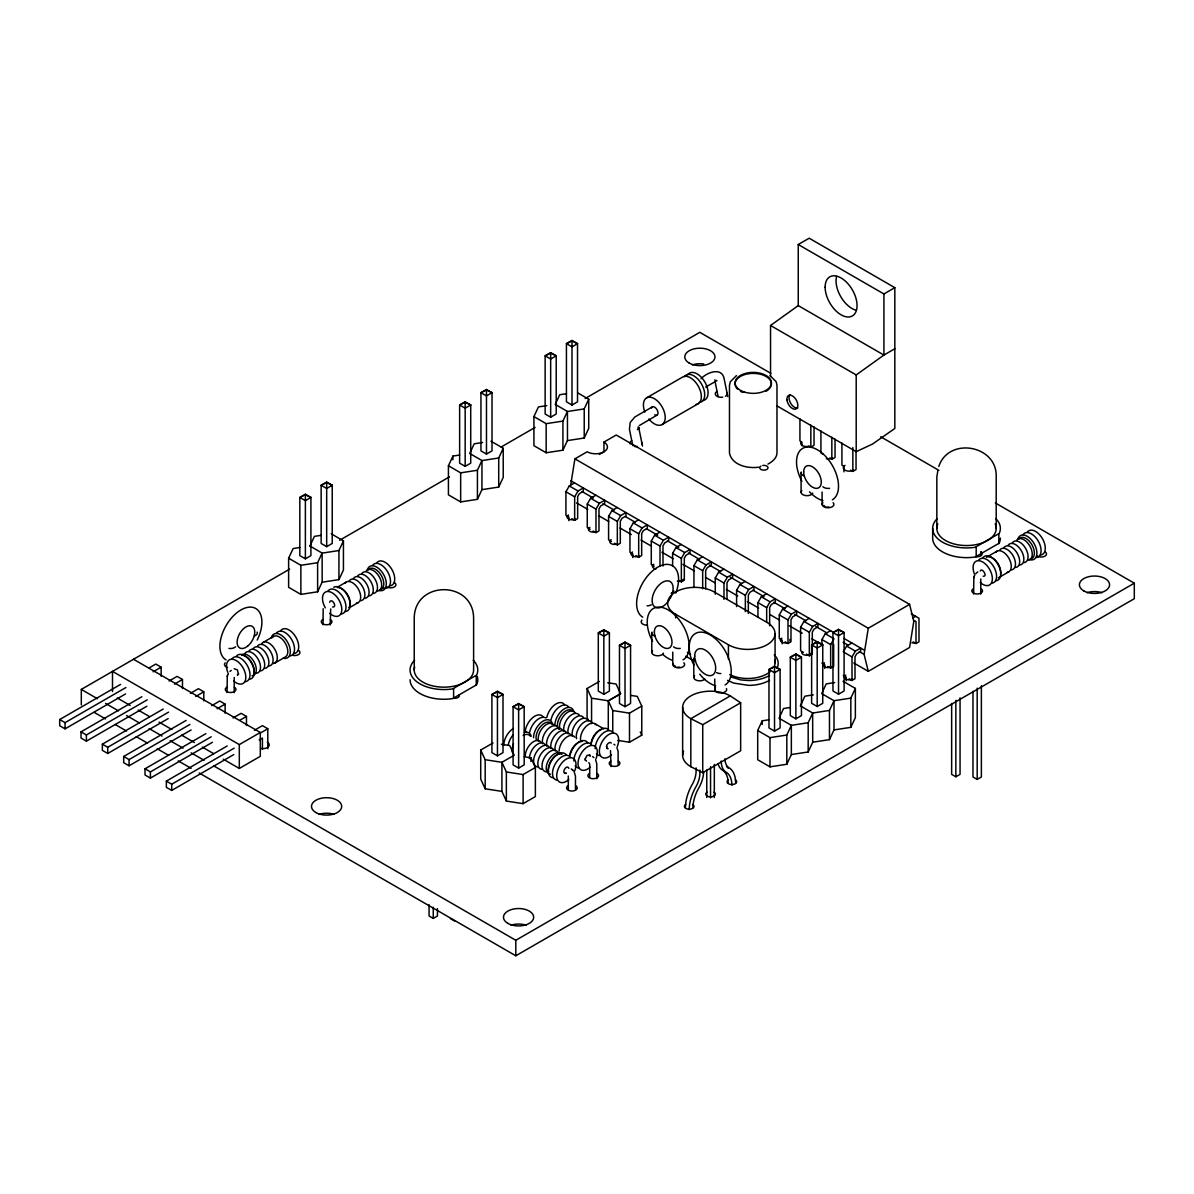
<?xml version="1.0" encoding="UTF-8"?>
<svg xmlns="http://www.w3.org/2000/svg" width="1194" height="1194" viewBox="0 0 1194 1194"><rect width="100%" height="100%" fill="white"/><g stroke="black" fill="none" stroke-linecap="round" stroke-linejoin="round"><path stroke-width="1.5" d="M497.45 691.266L497.45 755.847L503.002 752.638L503.002 694.46L497.45 691.266L491.913 694.46L491.913 752.638L497.45 755.847M518.629 703.505L518.629 768.085L513.092 764.891L513.092 706.699L518.629 703.505L524.181 706.699L524.181 764.891L518.629 768.085M685.446 807.532L685.49 805.86A33.73 19.477 -60 0 1 691.759 785.264L692.565 783.861A19.462 11.239 -60 0 0 696.072 772.234L696.102 767.876M689.222 809.711L689.266 808.054A33.73 19.477 -60 0 1 695.535 787.443L696.341 786.04A19.462 11.239 -60 0 0 699.848 774.413L699.878 770.055M585.194 759.041L587.045 755.444L589.821 755.115M606.537 746.728C606.134 744.011 610.507 741.161 611.298 743.041M329.663 602.239C331.469 596.94 337.977 607.567 332.559 607.03M465.167 401.781L465.167 466.361L470.72 463.168L470.72 404.99L465.167 401.781L459.63 404.99L459.63 463.168L465.167 466.361M486.48 389.498L486.48 454.078L480.943 450.884L480.943 392.707L486.48 389.498L492.018 392.707L492.018 450.884L486.48 454.078M227.293 676.043L227.054 692.505M323.171 608.686L323.037 624.775M585.254 758.533L585.418 760.384M606.582 746.22L607.089 748.519M973.856 577.523L973.617 593.985M238.412 674.222L237.427 669.879L234.128 668.774M980.289 571.001C981.931 566.822 988.229 577.03 983.14 576.239M937.827 470.734L936.827 477.003L936.827 528.405M570.702 485.003L574.911 458.854L587.164 451.78A11.88 6.851 0 0 0 603.955 451.78L603.955 442.078L616.223 435.004L909.589 604.373L913.798 621.343L909.589 647.491L868.277 671.341L853.77 662.968M868.277 671.341L864.083 654.372L868.277 628.238L909.589 604.373M227.621 674.968L228.278 673.52M234.233 677.491L234.173 692.669M974.185 576.448L974.841 575.001M227.188 676.416L227.666 674.774M973.752 577.896L974.229 576.254M980.796 578.971L980.737 594.149M238.591 673.834L237.576 674.879M322.126 582.135L317.619 591.806L300.873 594.388L288.62 587.299L288.62 558.21L293.127 548.539L299.828 547.509M309.933 546.031L314.44 536.36L321.141 535.33M317.619 591.806L317.619 562.717L322.126 553.046L322.171 582.209L338.932 579.627L343.439 569.971L343.439 540.882L331.201 533.793M338.932 579.627L338.932 550.538L343.439 540.882M482.615 442.511L474.227 443.795L469.72 453.466L481.973 460.556L481.928 489.674L477.421 499.346L460.66 501.928L448.422 494.838L448.422 465.75L452.929 456.078L459.63 455.048M477.421 499.346L477.421 470.257L481.928 460.586L498.719 457.974L503.226 448.302L490.988 441.213M481.973 489.644L498.719 487.062L503.226 477.391L503.226 448.302M567.434 440.511L562.926 450.183L546.165 452.765L533.927 445.675L533.927 416.587L538.434 406.915L546.807 405.632M555.986 402.796L559.732 394.751L566.434 393.707M562.926 450.183L562.926 421.094L567.434 411.423L567.478 440.586L584.224 438.019L588.732 428.347L588.732 399.259L578.03 393.05M584.224 438.019L584.224 408.915L588.732 399.259M790.309 707.475L783.577 708.505L779.055 718.221L791.353 725.34L791.353 754.548L786.816 764.264L769.996 766.846L757.697 759.727L757.697 730.519L762.235 720.803L768.966 719.773M786.816 764.264L786.816 735.041L791.353 725.34L808.174 722.743L812.711 713.042L829.472 710.415L834.009 700.714L850.829 698.117L855.367 688.416L843.068 681.296M791.353 754.548L808.174 751.966L812.711 742.25L812.651 712.997L800.353 705.893L804.89 696.177L813.293 694.878M812.651 742.22L829.472 739.638L834.009 729.922L834.009 700.714L821.711 693.595L826.233 683.878L834.651 682.58M834.009 729.922L850.829 727.34L855.367 717.624L855.367 688.416M938.812 466.451C948.737 436.362 997.572 445.213 996.199 477.003L996.199 528.405M568.807 520.644L568.807 516.942L565.926 515.286L565.926 491.764L569.284 485.943L574.568 482.898M574.657 520.33L574.657 496.808L578.015 490.988L583.299 487.943L583.299 491.391L579.329 493.674L577.657 496.585L577.657 518.599L574.657 520.33L571.792 518.674M590.134 529.255L587.254 527.599L587.254 504.077L590.612 498.256L595.896 495.212M595.985 532.643L595.985 509.122L599.358 503.301L604.627 500.256L604.627 503.704L600.657 505.987L598.985 508.898L598.985 530.912L595.985 532.643L593.119 530.987M611.462 541.569L608.582 539.912L608.582 516.39L611.955 510.569L617.223 507.525M617.328 544.957L617.328 521.435L620.686 515.614L625.954 512.569L625.954 516.017L621.984 518.315L620.313 521.226L620.313 543.225L617.328 544.957L614.447 543.3M632.82 557.598L632.82 553.897L629.954 552.24L629.954 528.718L633.313 522.897L638.581 519.853M638.686 557.285L638.686 533.763L642.044 527.942L647.312 524.897L647.312 528.345L643.357 530.643L641.671 533.554L641.671 555.568L638.686 557.285L635.805 555.628M654.148 566.225L651.282 564.568L651.282 541.031L654.64 535.211L659.909 532.166M660.013 565.986L660.013 546.076L663.371 540.255L668.64 537.21L668.64 540.673L664.685 542.957L662.998 545.867L662.998 566.046M672.61 566.016L672.61 553.344L675.968 547.539L681.237 544.494M681.341 581.911L681.341 558.389L684.699 552.568L689.968 549.524L689.968 552.986L686.013 555.27L684.326 558.18L684.326 580.194L681.341 581.911L678.476 580.254M693.938 587.373L693.938 565.672L697.296 559.852L702.565 556.807M702.669 588.806L702.669 570.702L706.027 564.896L711.311 561.852L711.311 565.299L707.341 567.583L705.669 570.493L705.669 588.836M715.266 594.269L715.266 577.986L718.624 572.165L723.907 569.12M723.997 599.313L723.997 583.03L727.355 577.209L732.638 574.165L732.638 577.612L728.668 579.896L726.997 582.806L726.997 599.313M736.594 606.582L736.594 590.299L739.952 584.478L745.235 581.433M745.34 611.626L745.34 595.343L748.698 589.523L753.966 586.478L753.966 589.926L749.996 592.209L748.325 595.119L748.325 613.462M757.936 617.089L757.936 602.612L761.294 596.791L766.563 593.746M766.667 622.134L766.667 607.656L770.026 601.836L775.294 598.791L775.294 602.239L771.339 604.537L769.652 607.433L769.652 625.775M782.13 643.805L782.13 640.103L779.264 638.447L779.264 614.925L782.622 609.104L787.891 606.059M787.995 643.491L787.995 619.97L791.353 614.149L796.622 611.104L796.622 614.552L792.667 616.85L790.98 619.761L790.98 641.76L787.995 643.491L785.115 641.835M803.458 652.417L800.592 650.76L800.592 627.238L803.95 621.417L809.219 618.373M809.323 655.804L809.323 632.283L812.681 626.462L817.95 623.417L817.95 626.865L813.995 629.163L812.308 632.074L812.308 654.088L809.323 655.804L806.457 654.148M821.92 644.984L821.92 639.551L825.278 633.73L830.546 630.686M827.785 666.461L830.651 668.118L830.651 644.596L834.009 638.775L825.278 633.73M851.919 643.029L846.636 646.073L843.277 651.879L852.009 656.924L852.009 680.461L849.143 678.789M852.009 656.924L855.367 651.118L860.65 648.073L860.65 651.521L856.68 653.805L855.008 656.715L855.008 678.729L852.009 680.461M414.602 660.252A33.85 19.537 0 0 0 417.064 681.923A33.85 19.537 0 0 0 452.675 688.893L476.615 675.088A33.85 19.537 0 0 0 473.227 660.252M410.079 679.714A33.85 19.537 0 0 0 452.675 698.594L476.615 684.774A33.85 19.537 0 0 0 477.257 676.326M937.2 518.629A33.85 19.537 0 0 0 939.663 540.3A33.85 19.537 0 0 0 975.274 547.27L999.214 533.464A33.85 19.537 0 0 0 995.826 518.629M932.663 528.405L932.663 538.091A33.85 19.537 0 0 0 975.274 556.971L999.214 543.151A33.85 19.537 0 0 0 1000.363 538.091M639.327 425.557L657.043 415.139M330.723 608.925L330.171 624.94M975.752 573.702L977.796 571.881M229.979 671.401L231.233 670.401M736.444 375.617L730.295 381.767L729.474 385.319L729.474 453.198C732.176 465.376 747.847 468.705 758.608 467.212M770.548 376.617L770.548 325.484L798.249 305.604L798.249 244.516L809.174 238.218L894.828 287.664L894.828 428.467L872.411 444.123L856.202 451.645L776.891 405.856M856.202 451.645L856.202 374.931L883.918 355.066L894.828 348.752M305.38 494.241L299.828 497.45L299.828 555.628L305.38 558.822L310.918 555.628L310.918 497.45L305.38 494.241L305.38 558.822M550.673 352.618L545.136 355.827L545.136 414.005L550.673 417.199L556.21 414.005L556.21 355.827L550.673 352.618L550.673 417.199M326.678 482.077L321.141 485.271L321.141 543.449L326.678 546.658L332.23 543.449L332.23 485.271L326.678 482.077L326.678 546.658M571.986 340.454L566.434 343.648L566.434 401.826L571.986 405.035L577.523 401.826L577.523 343.648L571.986 340.454L571.986 405.035M81.311 704.938L81.311 689.416L289.62 569.15M339.678 540.24L449.496 476.839M501.167 447.004L535.076 427.437M585.15 398.527L699.803 332.335L770.876 373.364M125.534 693.938L65.073 728.847L59.7 725.743L59.7 719.534L120.549 684.416M149.369 667.774L155.772 664.073L161.145 667.177L161.145 676.252M59.7 719.534L65.073 722.639L125.922 687.505M153.145 671.789L161.145 667.177M646.596 397.856L682.699 377.005A15.432 8.91 60 0 1 699.087 387.707A15.432 8.91 60 0 1 695.878 404.453M146.862 706.251L86.401 741.161L81.028 738.056L81.028 731.847L141.877 696.729M169.1 681.013L177.1 676.386L182.473 679.49L182.473 688.565M337.365 587.209L346.364 582.015M652.402 406.856L634.85 416.99L630.223 422.437L629.432 429.288L632.775 445.646M701.042 378.767C706.341 372.632 721.743 366.528 724.101 378.588L727.788 396.572M81.028 731.847L86.401 734.952L147.25 699.833M174.473 684.117L182.473 679.49M262.978 642.476L273.471 636.417M705.654 387.08L716.907 380.662L714.579 380.095M599.388 454.421L603.955 451.78A11.88 6.851 0 0 0 603.955 442.078M168.205 718.564L107.729 753.474L102.356 750.369L102.356 744.16L163.205 709.042M190.428 693.326L198.428 688.699L203.801 691.804L203.801 700.878M798.249 244.516L883.918 293.963L894.828 287.664M662.028 424.601L698.147 403.751M102.356 744.16L107.729 747.265L168.578 712.146M195.801 696.43L203.801 691.804M349.245 607.776L358.245 602.582M274.844 663.043L285.351 656.984A11.88 6.851 60 0 0 284.515 641.954A11.88 6.851 60 0 0 272.142 637.656M191.115 729.967L129.071 765.787L123.683 762.682L123.683 756.489L186.13 720.43M211.756 705.639L219.756 701.012L225.129 704.117L225.129 713.206M123.683 756.489L129.071 759.578L189.906 724.459M217.129 708.743L225.129 704.117M212.457 742.28L150.399 778.1L145.026 774.996L145.026 768.802L205.861 733.668M233.084 717.952L241.098 713.325L246.471 716.43L246.471 725.519M145.026 768.802L150.399 771.906L211.234 736.773M240.069 720.131L246.471 716.43M233.785 754.593L171.727 790.413L166.354 787.324L166.354 781.115L227.203 745.981M254.412 730.265L262.426 725.639L267.799 728.743L267.799 748.728M112.505 691.565L112.505 671.386L239.307 744.593L260.307 732.474L260.307 756.324L239.307 768.443L223.263 759.175M166.354 781.115L171.727 784.219L234.173 748.16M259.785 733.37L267.799 728.743M259.232 739.892L262.426 738.056L262.426 749.25M767.936 464.108C772.19 461.809 776.667 458.421 776.981 453.198L776.981 385.319L776.175 381.767L770.026 375.617M808.666 445.914L810.845 447.183L814.039 445.332L814.039 426.959M829.666 458.048L831.845 459.302L835.039 457.466L835.039 439.093M850.65 470.167L852.844 471.421L856.038 469.585L856.038 451.213M603.836 629.731L598.298 632.939L598.298 691.117L603.836 694.311L609.388 691.117L609.388 632.939L603.836 629.731L603.836 694.311M625.014 642.088L619.477 645.297L619.477 703.475L625.014 706.669L630.566 703.475L630.566 645.297L625.014 642.088L625.014 706.669M774.533 666.282L768.966 669.491L768.966 727.922L774.533 731.131L780.1 727.922L780.1 669.491L774.533 666.282L774.533 731.131M795.876 653.984L790.309 657.193L790.309 715.624L795.876 718.833L801.443 715.624L801.443 657.193L795.876 653.984L795.876 718.833M817.189 641.656L811.621 644.864L811.621 703.296L817.189 706.505L822.741 703.296L822.741 644.864L817.189 641.656L817.189 706.505M838.531 629.357L832.964 632.566L832.964 690.998L838.531 694.207L844.098 690.998L844.098 632.566L838.531 629.357L838.531 694.207M730.28 695.908L690.819 718.698L690.819 766.697L702.729 772.682L740.653 750.787L740.653 702.788L730.28 695.908A27.91 16.119 0 0 0 690.819 695.908A27.91 16.119 0 0 0 690.819 718.698L702.729 724.683L740.653 702.788M986.438 557.285L996.93 551.225M912.992 617.835L915.634 616.313M830.651 668.118L833.651 666.401L833.651 644.387M998.318 577.866L1008.811 571.807M429.064 904.798L429.064 915.992L433.258 918.41L437.452 915.992L437.452 908.53M913.126 641.85L916.007 643.506L918.992 641.79L918.992 618.253L911.261 613.791M213.756 765.891L515.808 940.275L1134.3 583.194L1134.3 598.701L515.808 955.782L199.219 773.011M951.648 703.505L951.648 774.369L955.842 776.787L960.051 774.369L960.051 697.908M972.976 691.341L972.976 776.981L977.185 779.413L981.378 776.981L981.378 685.759M588.582 720.833L587.09 717.609L587.09 688.52L599.373 681.446M524.211 756.772L530.912 757.817L535.375 767.488L535.375 796.577L523.106 803.652L506.36 801.055L501.898 791.368L485.182 788.801L480.719 779.13L480.719 750.041L492.988 742.966M587.09 688.52L591.567 698.192L608.298 700.788L620.582 693.714L616.119 684.043L607.746 682.744M620.552 693.804L608.283 700.878L612.746 710.549L612.746 732.355M480.719 750.041L485.182 759.712L501.928 762.309L506.36 771.951L523.106 774.563L535.375 767.488M612.746 710.549L629.492 713.146L641.76 706.072L637.298 696.4L630.596 695.371M617.761 740.414L629.492 742.235L641.76 735.176L641.76 706.072M565.269 773.413L566.359 773.1M237.934 674.759L237.293 674.909M608.149 748.772L606.836 748.28M586.597 761.13L585.254 760.041M584.224 408.915L567.478 411.497L555.18 404.333M533.927 416.587L546.165 423.676L562.926 421.094M448.422 465.75L460.66 472.839L477.421 470.257M338.932 550.538L322.171 553.12L309.888 545.957M288.62 558.21L300.873 565.299L317.619 562.717M757.697 730.519L769.996 737.638L786.816 735.041M568.851 768.324C566.926 763.563 560.732 773.279 565.702 773.384M501.361 744.265L509.734 745.578L514.196 755.25L501.898 762.279L501.928 791.398M730.594 676.864L740.817 679.938L748.504 680.52A29.686 17.149 0 0 0 769.503 675.505M727.519 680.356L733.668 683.072L748.504 685.371A29.686 17.149 0 0 0 769.503 680.356M798.249 305.604L883.918 355.066L883.918 293.963M770.548 325.484L856.202 374.931M880.709 436.78L938.857 470.346M995.393 502.987L1134.3 583.194M822.95 454.168L820.935 453.004L820.935 430.944M914.32 620.522L916.007 621.492L916.007 643.506M574.911 458.854L868.277 628.238M570.702 480.675L833.472 632.372M844.024 638.462L864.083 650.043M581.985 491.51L593.269 498.032M602.94 503.614L614.223 510.122M625.507 516.644L635.178 522.226M646.461 528.733L657.745 535.255M667.416 540.837L678.699 547.345M688.386 552.926L699.669 559.449M709.34 565.031L720.624 571.553M730.295 577.135L741.578 583.642M752.862 590.164L764.145 596.672M773.816 602.254L785.1 608.776M794.771 614.358L806.054 620.865M815.726 626.447L827.009 632.969M843.128 642.282L847.964 645.073M859.247 651.581L864.083 654.372M569.284 485.943L578.015 490.988M590.612 498.256L599.358 503.301M611.955 510.569L620.686 515.614M633.313 522.897L642.044 527.942M654.64 535.211L663.371 540.255M675.968 547.539L684.699 552.568M697.296 559.852L706.027 564.896M718.624 572.165L727.355 577.209M739.952 584.478L748.698 589.523M761.294 596.791L770.026 601.836M782.622 609.104L791.353 614.149M803.95 621.417L812.681 626.462M846.636 646.073L855.367 651.118M565.926 491.764L574.657 496.808M587.254 504.077L595.985 509.122M608.582 516.39L617.328 521.435M629.954 528.718L638.686 533.763M651.282 541.031L660.013 546.076M672.61 553.344L681.341 558.389M693.938 565.672L702.669 570.702M715.266 577.986L723.997 583.03M736.594 590.299L745.34 595.343M757.936 602.612L766.667 607.656M779.264 614.925L787.995 619.97M800.592 627.238L809.323 632.283M821.92 639.551L830.651 644.596M576.523 502.898L587.806 509.405M599.089 515.927L608.761 521.509M620.044 528.017L631.327 534.539M640.999 540.121L650.67 545.703M661.954 552.225L673.237 558.732M682.908 564.314L694.192 570.836M705.475 577.344L715.146 582.926M726.43 589.448L737.713 595.955M747.384 601.552L758.668 608.059M769.951 614.567L779.622 620.164M789.294 625.746L802.189 633.193M811.86 638.775L821.532 644.357M821.92 663.073L824.785 664.745L824.785 668.431M843.277 675.416L846.158 677.073L846.158 680.759M675.625 614.283L728.43 644.775A27.313 15.776 0 0 0 767.055 644.775A27.313 15.776 0 0 0 767.055 622.462L714.251 591.985A27.313 15.776 0 0 0 675.625 591.985A27.313 15.776 0 0 0 675.625 614.283L675.625 617.925M687.371 652.327L690.595 654.178M685.774 656.252L693.804 660.879M594.806 723.639L603.806 728.833M133.504 659.267L260.307 732.474M117.325 698.012L130.161 705.43M138.191 710.057L149.429 716.549M159.056 722.116L171.891 729.519M181.533 735.086L194.368 742.504M202.398 747.131L213.622 753.623M81.311 689.416L97.46 698.744M105.535 703.4L118.46 710.863M126.534 715.534L139.459 722.982M149.146 728.579L162.071 736.041M170.145 740.713L183.07 748.16M191.144 752.832L204.07 760.294M94.222 712.385L105.535 718.922M115.221 724.519L126.534 731.041M136.22 736.638L147.534 743.161M157.22 748.757L168.533 755.295M178.219 760.891L191.144 768.339M450.392 918.604L454.586 921.022M613.94 744.295L614.94 745.011M592.612 756.608L593.881 757.608M588.821 762.638L589.732 764.115L589.672 777.04M571.284 768.921L572.553 769.921M589.478 754.787L590.209 756.414M610.492 750.593L611 766.563M572.284 769.652L573.463 770.891M616.91 747.414L618.119 751.533L618.119 764.533M595.582 759.727L596.791 763.847L596.791 778.712M574.239 772.04L575.463 776.16L575.463 789.159M640.268 731.952L641.76 735.176M568.284 776.01L568.344 789.353M715.206 382.289L718.131 396.572M638.85 428.168L642.506 446.063M724.997 758.772L725.027 759.891A19.462 11.239 -60 0 0 728.534 767.444L729.34 767.936A33.73 19.477 -60 0 1 735.608 781.294L735.653 782.906M998.826 533.987L998.826 543.688M981.378 551.703L981.378 555.419A4.821 2.791 0 0 1 975.931 556.643M977.185 688.177L977.185 779.413M976.185 547.061L976.185 556.762M955.842 700.326L955.842 776.787M852.844 447.541L852.844 471.421M850.829 698.117L850.829 727.34M843.934 471.809L843.934 466.287L841.919 465.123L841.919 443.078M831.845 437.258L831.845 459.302M829.472 710.415L829.472 739.638M822.084 492.032L822.084 504.375M810.845 425.139L810.845 447.183M808.174 722.743L808.174 751.966M801.95 445.735L801.95 442.049L799.935 440.884L799.935 418.825M801.084 472.928L801.084 492.331M775.07 633.626L775.07 662.715M769.996 737.638L769.996 766.846M762.235 720.803L762.235 724.459M728.43 644.775L728.43 659.312M714.788 679.028L714.788 689.61M714.325 764.473L714.325 797.502M710.549 766.667L710.549 797.846M706.773 769.981L706.773 797.502M702.729 724.683L702.729 772.682M693.789 677.416L693.789 658.028A5.94 3.433 0 0 0 695.535 660.446M682.64 707.311L682.64 755.309M672.774 652.133L672.774 664.476M651.775 633.029L651.775 652.417M629.492 713.146L629.492 742.235M608.298 700.788L608.283 729.967M591.567 698.192L591.567 723.639M546.165 423.676L546.165 452.765M530.912 757.817L530.912 761.459M523.106 774.563L523.106 803.652M515.808 940.275L515.808 955.782M506.36 771.951L506.36 801.055M498.719 457.974L498.719 487.062M485.182 759.712L485.182 788.801M476.242 675.61L476.242 685.311M460.66 472.839L460.66 501.928M453.601 688.684L453.601 698.371M452.929 456.078L452.929 459.72M433.258 907.216L433.258 918.41M414.228 670.028L414.228 618.626C414.034 580.045 473.809 580.045 473.615 618.626L473.615 670.028A29.686 17.149 0 0 1 441.332 687.102A29.686 17.149 0 0 1 414.676 667.043M300.873 565.299L300.873 594.388M239.307 744.593L239.307 768.443M171.727 784.219L171.727 790.413M150.399 771.906L150.399 778.1M129.071 759.578L129.071 765.787M107.729 747.265L107.729 753.474M86.401 734.952L86.401 741.161M65.073 722.639L65.073 728.847M828.934 507.017A4.164 2.403 0 0 1 826.785 507.017M824.92 506.39A4.164 2.403 0 0 1 823.845 505.316M762.802 465.436A4.164 2.403 0 0 1 768.011 467.958A4.164 2.403 0 0 1 762.115 469.929A4.164 2.403 0 0 1 760.936 466.048M679.625 667.103A4.164 2.403 0 0 1 677.476 667.103M675.61 666.491A4.164 2.403 0 0 1 674.535 665.401M637.432 446.437A5.94 3.433 0 0 1 634.357 446.437M630.163 444.004A5.94 3.433 0 0 1 631.701 440.69M641.626 442.228A5.94 3.433 0 0 1 641.626 444.004M726.952 392.975A5.94 3.433 0 0 1 725.415 396.289M722.758 397.169A5.94 3.433 0 0 1 716.072 395.572A5.94 3.433 0 0 1 717.012 391.438M832.069 457.854A5.94 3.433 0 0 1 826.323 458.75M808.069 446.437A5.94 3.433 0 0 1 800.801 442.228M853.397 470.167A5.94 3.433 0 0 1 844.994 470.167A5.94 3.433 0 0 1 844.994 465.317M575.314 518.972A4.821 2.791 0 0 1 568.493 518.972A4.821 2.791 0 0 1 568.493 515.032M594.478 532.017A4.821 2.791 0 0 1 589.06 530.718A4.821 2.791 0 0 1 589.821 527.36M615.806 544.33A4.821 2.791 0 0 1 610.388 543.031A4.821 2.791 0 0 1 611.149 539.673M639.297 555.926A4.821 2.791 0 0 1 632.477 555.926A4.821 2.791 0 0 1 632.477 551.986M655.969 568.956A4.821 2.791 0 0 1 653.819 564.299M683.207 579.299A4.821 2.791 0 0 1 681.968 580.553M679.804 581.269A4.821 2.791 0 0 1 677.311 581.269M786.458 642.85A4.821 2.791 0 0 1 781.025 641.551A4.821 2.791 0 0 1 781.801 638.193M789.861 639.432A4.821 2.791 0 0 1 789.861 640.879M811.189 653.193A4.821 2.791 0 0 1 809.95 654.446M807.786 655.163A4.821 2.791 0 0 1 801.875 651.745M831.278 666.759A4.821 2.791 0 0 1 824.457 666.759A4.821 2.791 0 0 1 824.457 662.819M852.606 679.073A4.821 2.791 0 0 1 845.785 679.073A4.821 2.791 0 0 1 845.785 675.132M914.44 642.85A4.821 2.791 0 0 1 911.932 642.85M267.307 742.131A6.642 3.836 0 0 1 268.366 746.757A6.642 3.836 0 0 1 260.889 748.534M980.587 551.986A4.821 2.791 0 0 1 981.349 555.344M459.242 694.848A4.821 2.791 0 0 1 453.332 698.266M692.624 804.443A4.821 2.791 0 0 1 692.624 808.383A4.821 2.791 0 0 1 685.804 808.383A4.821 2.791 0 0 1 685.804 804.443M713.952 792.129A4.821 2.791 0 0 1 713.952 796.055A4.821 2.791 0 0 1 707.146 796.055A4.821 2.791 0 0 1 707.146 792.129M735.295 779.816A4.821 2.791 0 0 1 735.295 783.742A4.821 2.791 0 0 1 728.474 783.742A4.821 2.791 0 0 1 728.474 779.816M980.961 588.717A5.343 3.089 0 0 1 980.961 593.075A5.343 3.089 0 0 1 973.394 593.075A5.343 3.089 0 0 1 973.394 588.717M1044.944 551.777A5.343 3.089 0 0 1 1044.944 556.135A5.343 3.089 0 0 1 1037.392 556.135M597.015 773.443A5.343 3.089 0 0 1 597.015 777.801A5.343 3.089 0 0 1 589.448 777.801A5.343 3.089 0 0 1 589.448 773.443M298.381 650.297A5.343 3.089 0 0 1 299.231 654.013A5.343 3.089 0 0 1 293.231 655.446M234.397 687.237A5.343 3.089 0 0 1 234.397 691.595A5.343 3.089 0 0 1 226.845 691.595A5.343 3.089 0 0 1 226.845 687.237M618.343 761.13A5.343 3.089 0 0 1 618.343 765.488A5.343 3.089 0 0 1 610.791 765.488A5.343 3.089 0 0 1 610.791 761.13M330.38 619.507A5.343 3.089 0 0 1 330.38 623.865A5.343 3.089 0 0 1 322.828 623.865A5.343 3.089 0 0 1 322.828 619.507M394.378 582.553A5.343 3.089 0 0 1 394.378 586.926A5.343 3.089 0 0 1 386.811 586.926M575.687 785.756A5.343 3.089 0 0 1 575.687 790.115A5.343 3.089 0 0 1 568.12 790.115A5.343 3.089 0 0 1 568.12 785.756M1086.958 592.717A15.089 8.701 0 0 1 1102.032 592.717M692.341 364.886A15.089 8.701 0 0 1 703.788 364.021M511.032 925.216A15.089 8.701 0 0 1 526.121 925.216M319.067 814.383A15.089 8.701 0 0 1 334.141 814.383M774.219 654.805A29.686 17.149 0 0 1 777.19 667.819M774.652 659.969A27.313 15.776 0 0 1 774.13 666.789M770.13 671.759A27.313 15.776 0 0 1 729.728 674.565M537.807 766.951A11.88 6.851 -60 0 1 536.061 752.698A11.88 6.851 -60 0 1 549.285 747.086M529.405 758.548A11.88 6.851 -60 0 1 535.628 745.593A11.88 6.851 -60 0 1 545.076 744.653M542.001 769.384A11.88 6.851 -60 0 1 540.27 755.13A11.88 6.851 -60 0 1 553.479 749.504M546.21 771.802A11.88 6.851 -60 0 1 544.464 757.548A11.88 6.851 -60 0 1 557.673 751.936M550.404 774.219A11.88 6.851 -60 0 1 548.658 759.981A11.88 6.851 -60 0 1 561.881 754.354M548.598 771.802A11.88 6.851 -60 0 1 551.583 759.877A11.88 6.851 -60 0 1 560.896 753.787M553.135 777.787A13.656 7.88 -60 0 1 551.135 761.399A13.656 7.88 -60 0 1 566.329 754.936M557.329 780.204A13.656 7.88 -60 0 1 555.329 763.817A13.656 7.88 -60 0 1 570.523 757.369M568.866 779.518A13.656 7.88 -60 0 1 556.702 775.772A13.656 7.88 -60 0 1 568.866 757.981A13.656 7.88 -60 0 1 574.717 770.936M524.345 732.28A13.656 7.88 -60 0 1 531.181 736.22M512.524 752.772A13.656 7.88 -60 0 1 513.495 743.743M524.479 730.235A13.656 7.88 -60 0 1 526.017 731.668M508.331 744.563A13.656 7.88 -60 0 1 512.823 735.206M525.211 756.13A11.88 6.851 -60 0 1 531.434 743.175A11.88 6.851 -60 0 1 540.882 742.235M503.793 745.22A13.656 7.88 -60 0 1 513.45 728.489M523.106 735.519A11.88 6.851 -60 0 1 530.39 736.176M353.424 578.403A11.88 6.851 60 0 1 366.633 584.03A11.88 6.851 60 0 1 364.901 598.284M349.23 580.836A11.88 6.851 60 0 1 362.439 586.448A11.88 6.851 60 0 1 360.692 600.701M357.618 575.986A11.88 6.851 60 0 1 370.841 581.597A11.88 6.851 60 0 1 369.095 595.851M361.827 573.553A11.88 6.851 60 0 1 375.035 579.18A11.88 6.851 60 0 1 373.289 593.433M366.021 571.135A11.88 6.851 60 0 1 379.229 576.747A11.88 6.851 60 0 1 377.498 591M368.125 569.926A11.88 6.851 60 0 1 381.334 575.538A11.88 6.851 60 0 1 379.588 589.791M367.319 569.971A13.656 7.88 60 0 1 383.483 574.299A13.656 7.88 60 0 1 379.155 590.463M372.483 565.419A13.656 7.88 60 0 1 388.513 573.448A13.656 7.88 60 0 1 383.349 588.03M376.692 562.986A13.656 7.88 60 0 1 391.886 569.448A13.656 7.88 60 0 1 389.886 585.836M325.32 607.88A13.656 7.88 60 0 1 328.066 591.478A13.656 7.88 60 0 1 341.768 608.522A13.656 7.88 60 0 1 329.648 613.268M333.708 587.269A13.656 7.88 60 0 1 348.2 596.731A13.656 7.88 60 0 1 345.379 611.537M327.977 591.105A13.656 7.88 60 0 1 343.171 597.567A13.656 7.88 60 0 1 341.171 613.955M345.021 583.254A11.88 6.851 60 0 1 358.245 588.881A11.88 6.851 60 0 1 356.499 603.119M337.603 587.538A11.88 6.851 60 0 1 347.738 594.94A11.88 6.851 60 0 1 349.081 607.418M572.359 736.265A11.88 6.851 -60 0 1 577.254 721.967A11.88 6.851 -60 0 1 587.746 720.027M576.553 738.698A11.88 6.851 -60 0 1 581.448 724.4A11.88 6.851 -60 0 1 591.94 722.46M568.165 733.847A11.88 6.851 -60 0 1 573.06 719.549A11.88 6.851 -60 0 1 583.538 717.609M563.956 731.415A11.88 6.851 -60 0 1 568.851 717.131A11.88 6.851 -60 0 1 579.344 715.176M559.762 728.997A11.88 6.851 -60 0 1 564.658 714.699A11.88 6.851 -60 0 1 575.15 712.758M557.658 727.788A11.88 6.851 -60 0 1 562.553 713.49A11.88 6.851 -60 0 1 573.045 711.549M554.852 725.445A13.656 7.88 -60 0 1 563.255 709.534A13.656 7.88 -60 0 1 573.836 711.594M550.986 719.937A13.656 7.88 -60 0 1 559.046 707.117A13.656 7.88 -60 0 1 568.672 707.042M546.792 717.519A13.656 7.88 -60 0 1 554.852 704.684A13.656 7.88 -60 0 1 564.478 704.609M611.522 754.892A13.656 7.88 -60 0 1 599.358 751.13A13.656 7.88 -60 0 1 611.522 733.34A13.656 7.88 -60 0 1 617.388 746.31M595.164 748.713A13.656 7.88 -60 0 1 602.328 733.803A13.656 7.88 -60 0 1 613.179 732.728M600 755.578A13.656 7.88 -60 0 1 596.463 753.548M591.299 743.205A13.656 7.88 -60 0 1 599.358 730.385A13.656 7.88 -60 0 1 608.985 730.31M590.97 744.832A11.88 6.851 -60 0 1 601.537 729.37M580.762 741.116A11.88 6.851 -60 0 1 585.657 726.818A11.88 6.851 -60 0 1 596.134 724.877M253.247 648.566A11.88 6.851 60 0 1 266.456 654.178A11.88 6.851 60 0 1 264.71 668.431M257.441 646.133A11.88 6.851 60 0 1 270.65 651.76A11.88 6.851 60 0 1 268.919 666.013M249.039 650.984A11.88 6.851 60 0 1 262.247 656.61A11.88 6.851 60 0 1 260.516 670.864M244.845 653.417A11.88 6.851 60 0 1 258.053 659.028A11.88 6.851 60 0 1 256.322 673.282M241.979 654.596A11.88 6.851 60 0 1 254.576 662.834A11.88 6.851 60 0 1 252.113 675.7M241.621 655.267A11.88 6.851 60 0 1 250.934 661.357A11.88 6.851 60 0 1 253.934 673.282M236.188 656.416A13.656 7.88 60 0 1 251.382 662.879A13.656 7.88 60 0 1 249.382 679.267M231.994 658.849A13.656 7.88 60 0 1 247.188 665.312A13.656 7.88 60 0 1 245.188 681.699M227.8 672.416A13.656 7.88 60 0 1 233.666 659.461A13.656 7.88 60 0 1 245.815 677.252A13.656 7.88 60 0 1 233.666 680.998M280.709 630.716A13.656 7.88 60 0 1 295.888 637.178A13.656 7.88 60 0 1 293.888 653.566M276.501 633.148A13.656 7.88 60 0 1 291.694 639.611A13.656 7.88 60 0 1 289.694 655.999M271.337 637.7A13.656 7.88 60 0 1 287.5 642.029A13.656 7.88 60 0 1 283.172 658.192M261.635 643.715A11.88 6.851 60 0 1 274.844 649.327A11.88 6.851 60 0 1 273.113 663.58M551.031 748.578A11.88 6.851 -60 0 1 555.926 734.295A11.88 6.851 -60 0 1 566.404 732.34M555.225 751.011A11.88 6.851 -60 0 1 560.12 736.713A11.88 6.851 -60 0 1 570.613 734.773M546.822 746.16A11.88 6.851 -60 0 1 551.732 731.862A11.88 6.851 -60 0 1 562.21 729.922M542.628 743.743A11.88 6.851 -60 0 1 548.568 728.43A11.88 6.851 -60 0 1 558.852 729.355M538.434 741.31A11.88 6.851 -60 0 1 543.33 727.012A11.88 6.851 -60 0 1 553.807 725.071M536.33 740.101A11.88 6.851 -60 0 1 541.225 725.803A11.88 6.851 -60 0 1 551.718 723.862M533.524 737.758A13.656 7.88 -60 0 1 541.927 721.848A13.656 7.88 -60 0 1 552.509 723.907M529.658 732.25A13.656 7.88 -60 0 1 545.807 717.922M525.45 729.832A13.656 7.88 -60 0 1 533.524 716.997A13.656 7.88 -60 0 1 543.151 716.922M590.194 767.205A13.656 7.88 -60 0 1 578.03 763.459A13.656 7.88 -60 0 1 590.194 745.668A13.656 7.88 -60 0 1 596.06 758.623M578.657 767.891A13.656 7.88 -60 0 1 575.135 765.861M573.836 761.026A13.656 7.88 -60 0 1 579.791 747.28A13.656 7.88 -60 0 1 590.314 743.623M569.971 755.533A13.656 7.88 -60 0 1 578.03 742.698A13.656 7.88 -60 0 1 587.657 742.623M569.926 754.474A11.88 6.851 -60 0 1 582.224 741.474M559.135 751.086A11.88 6.851 -60 0 1 565.359 738.131A11.88 6.851 -60 0 1 574.807 737.191M1004.005 547.613A11.88 6.851 60 0 1 1017.213 553.24A11.88 6.851 60 0 1 1015.467 567.493M999.796 550.046A11.88 6.851 60 0 1 1013.019 555.658A11.88 6.851 60 0 1 1011.273 569.911M1008.199 545.195A11.88 6.851 60 0 1 1021.407 550.807A11.88 6.851 60 0 1 1019.676 565.061M1012.393 542.777A11.88 6.851 60 0 1 1025.616 548.389A11.88 6.851 60 0 1 1023.87 562.643M1016.601 540.345A11.88 6.851 60 0 1 1029.81 545.971A11.88 6.851 60 0 1 1028.064 560.21M1018.691 539.136A11.88 6.851 60 0 1 1031.914 544.748A11.88 6.851 60 0 1 1030.168 559.001M1017.9 539.181A13.656 7.88 60 0 1 1034.064 543.509A13.656 7.88 60 0 1 1029.735 559.673M1023.064 534.628A13.656 7.88 60 0 1 1038.258 541.091A13.656 7.88 60 0 1 1036.258 557.479M1027.258 532.196A13.656 7.88 60 0 1 1042.452 538.658A13.656 7.88 60 0 1 1040.452 555.046M974.364 573.896A13.656 7.88 60 0 1 980.214 560.941A13.656 7.88 60 0 1 992.378 578.732A13.656 7.88 60 0 1 980.214 582.478M982.752 557.896A13.656 7.88 60 0 1 997.945 564.359A13.656 7.88 60 0 1 995.945 580.747M978.558 560.329A13.656 7.88 60 0 1 993.751 566.792A13.656 7.88 60 0 1 991.751 583.179M995.602 552.464A11.88 6.851 60 0 1 1008.811 558.091A11.88 6.851 60 0 1 1007.079 572.344M988.184 556.747A11.88 6.851 60 0 1 997.497 562.837A11.88 6.851 60 0 1 1000.482 574.762M690.819 766.697A27.91 16.119 0 0 1 683.595 751.13M728.101 782.98A28.417 16.403 -60 0 0 722.773 770.309A24.805 14.328 -60 0 1 718.057 763.832M731.877 785.159A28.417 16.403 -60 0 0 726.549 772.488A24.805 14.328 -60 0 1 721.221 761.026M726.519 766.473A33.73 19.477 -60 0 1 728.25 768.264M692.998 807.607A28.417 16.403 -60 0 1 698.326 788.786A24.805 14.328 -60 0 0 703.624 772.533M995.199 523.957A29.686 17.149 0 0 1 966.513 545.539A29.686 17.149 0 0 1 937.827 523.957M797.831 407.885A7.716 4.463 60 0 1 790.652 403.259A7.716 4.463 60 0 1 790.115 394.662M856.128 310.276A22.567 13.03 60 0 1 836.591 276.426M644.864 412.064A15.432 8.91 60 0 1 652.417 397.721A15.432 8.91 60 0 1 665.058 419.616A15.432 8.91 60 0 1 648.849 418.99M638.283 427.348A4.746 1.761 -8.4 0 1 637.387 429.601A4.746 1.94 -11.6 0 0 638.223 427.094M684.326 376.677A15.432 8.91 60 0 1 701.505 383.975A15.432 8.91 60 0 1 699.236 402.512M687.684 374.737A15.432 8.91 60 0 1 704.863 382.035A15.432 8.91 60 0 1 702.594 400.572M651.536 408.02A4.746 2.642 60 0 1 655.297 407.617A4.746 2.642 60 0 1 657.998 413.393A4.746 2.642 60 0 1 654.7 414.796M226.054 659.909A29.686 17.149 -60 0 1 225.547 626.537A29.686 17.149 -60 0 1 254.68 607.955A29.686 17.149 -60 0 1 257.217 640.044M227.547 667.506A5.94 3.433 0 0 1 225.203 662.849M257.143 632.104A5.94 3.433 0 0 1 254.367 635.954M235.606 646.76A5.94 3.433 0 0 1 228.994 648.432M669.386 599.761A14.835 8.567 -60 0 1 652.357 602.761A14.835 8.567 -60 0 1 665.64 581.03A14.835 8.567 -60 0 1 670.058 598.657M642.76 617.179A29.686 17.149 -60 0 1 641.521 585.179A29.686 17.149 -60 0 1 669.64 564.658A29.686 17.149 -60 0 1 675.774 593.09M647.103 625.208A5.94 3.433 0 0 1 641.954 620.059M651.297 604.806A5.94 3.433 0 0 1 647.103 605.806M673.864 591.075A5.94 3.433 0 0 1 671.162 593.194M672.312 660.312A29.686 17.149 60 0 1 662.774 654.446M652.611 641.387A29.686 17.149 60 0 1 653.894 608.179A29.686 17.149 60 0 1 683.311 626.044A29.686 17.149 60 0 1 683.058 659.879M663.476 653.178A5.94 3.433 0 0 1 655.551 655.551A5.94 3.433 0 0 1 652.506 650.7M683.849 662.76A5.94 3.433 0 0 1 679.49 667.879A5.94 3.433 0 0 1 672.968 663.58M680.252 648.387A5.94 3.433 0 0 1 673.565 646.79M654.849 635.954A5.94 3.433 0 0 1 651.954 632.133M715.654 685.789A29.686 17.149 60 0 1 699.729 674.162M693.908 665.073A29.686 17.149 60 0 1 696.445 632.984A29.686 17.149 60 0 1 725.579 651.566A29.686 17.149 60 0 1 725.071 684.953M726.43 688.58A5.94 3.433 0 0 1 724.43 692.221A5.94 3.433 0 0 1 717.863 692.535M716.609 692.013A5.94 3.433 0 0 1 715.519 687.878M704.878 679.132A5.94 3.433 0 0 1 696.759 680.386A5.94 3.433 0 0 1 694.58 675.7M720.848 673.565A5.94 3.433 0 0 1 716.609 672.61M737.519 389.095A18.149 10.477 0 0 1 742.832 375.274A18.149 10.477 0 0 1 767.13 377.125A18.149 10.477 0 0 1 766.07 391.274M742.832 392.438A18.149 10.477 0 0 1 740.399 391.274M822.95 500.629A29.686 17.149 60 0 1 809.487 491.838M801.92 481.301A29.686 17.149 60 0 1 803.204 448.078A29.686 17.149 60 0 1 832.621 465.958A29.686 17.149 60 0 1 832.367 499.793M812.786 493.077A5.94 3.433 0 0 1 804.86 495.45A5.94 3.433 0 0 1 801.831 490.6M833.158 502.659A5.94 3.433 0 0 1 828.024 507.808A5.94 3.433 0 0 1 822.875 502.659M829.561 488.301A5.94 3.433 0 0 1 822.875 486.704M804.159 475.869A5.94 3.433 0 0 1 801.264 472.048M470.72 404.99L465.167 408.184L459.63 404.99L465.138 402.274L470.72 404.99M492.018 392.707L486.48 395.901L480.943 392.707L486.451 389.99L492.018 392.707M310.918 497.45L305.38 500.644L299.828 497.45L305.395 494.719L310.918 497.45M332.23 485.271L326.678 488.465L321.141 485.271L326.708 482.555L332.23 485.271M556.21 355.827L550.673 359.021L545.136 355.827L550.703 353.096L556.21 355.827M577.523 343.648L571.986 346.857L566.434 343.648L572.016 340.932L577.523 343.648M503.002 694.46L497.45 697.654L491.913 694.46L497.45 691.729L503.002 694.46M609.388 632.939L603.836 636.133L598.298 632.939L603.851 630.238L609.388 632.939M524.181 706.699L518.629 709.908L513.092 706.699L518.629 703.982L524.181 706.699M630.566 645.297L625.014 648.491L619.477 645.297L625.029 642.596L630.566 645.297M780.1 669.491L774.533 672.7L768.966 669.491L774.548 666.759L780.1 669.491M801.443 657.193L795.876 660.401L790.309 657.193L795.905 654.461L801.443 657.193M822.741 644.864L817.189 648.073L811.621 644.864L817.203 642.133L822.741 644.864M844.098 632.566L838.531 635.775L832.964 632.566L838.561 629.835L844.098 632.566M1083.824 590.896A15.089 8.701 0 0 0 1109.062 587A15.089 8.701 0 0 0 1090.585 576.329A15.089 8.701 0 0 0 1083.824 590.896M689.222 363.066A15.089 8.701 0 0 0 714.46 359.17A15.089 8.701 0 0 0 695.983 348.499A15.089 8.701 0 0 0 689.222 363.066M507.913 923.395A15.089 8.701 0 0 0 533.151 919.499A15.089 8.701 0 0 0 514.674 908.828A15.089 8.701 0 0 0 507.913 923.395M315.932 812.562A15.089 8.701 0 0 0 341.171 808.666A15.089 8.701 0 0 0 322.693 797.995A15.089 8.701 0 0 0 315.932 812.562M786.965 399.93A7.716 4.463 60 0 0 795.726 409.094A7.716 4.463 60 0 0 794.428 397.527A7.716 4.463 60 0 0 786.965 399.93M825.129 287.187A22.567 13.03 60 0 0 849.068 316.962A22.567 13.03 60 0 0 849.068 285.038A22.567 13.03 60 0 0 825.129 287.187M248.233 645.626A12.477 7.194 -60 0 0 252.173 626.313A12.477 7.194 -60 0 0 237.427 639.387A12.477 7.194 -60 0 0 248.233 645.626M654.357 631.984A12.477 7.194 60 0 0 667.58 648.446A12.477 7.194 60 0 0 667.58 630.805A12.477 7.194 60 0 0 654.357 631.984M694.699 656.088A14.835 8.567 60 0 0 710.43 675.67A14.835 8.567 60 0 0 710.43 654.685A14.835 8.567 60 0 0 694.699 656.088M744.16 391.96A18.149 10.477 0 0 0 771.384 382.886A18.149 10.477 0 0 0 744.16 373.812A18.149 10.477 0 0 0 744.16 391.96M803.666 471.899A12.477 7.194 60 0 0 816.89 488.346A12.477 7.194 60 0 0 816.89 470.72A12.477 7.194 60 0 0 803.666 471.899"/></g></svg>
